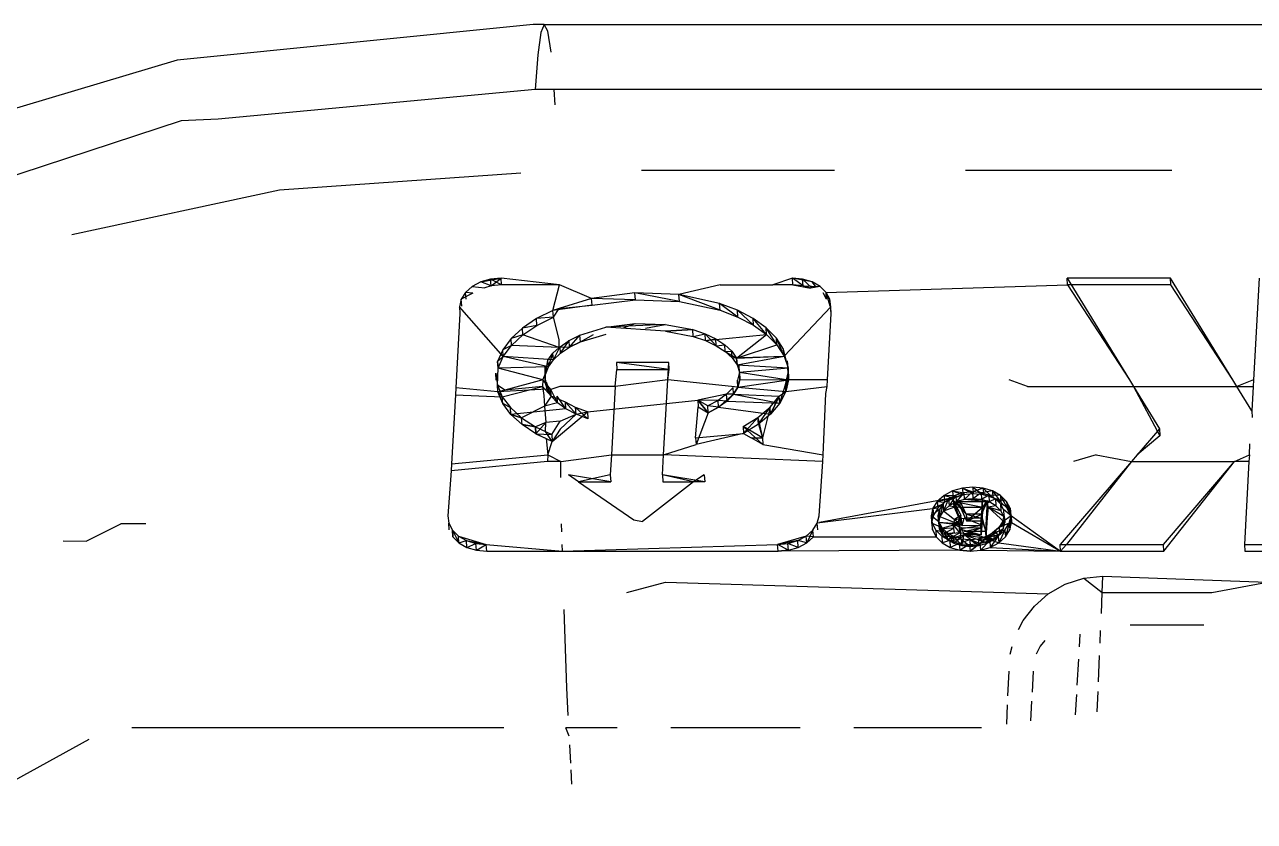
# Model space of a CAD drawing. Extents: x -4.2 to 4.2, y -5.7 to 5.7.
# Drawn here: x -1.41852 to -1.41353, y 1.725439 to 1.728673 of the extents above; entities that cross this region are included whole.
import ezdxf

# ---------------------------------------------------------------- set-up
doc = ezdxf.new("R2010")
doc.units = 0
doc.layers.get('0').update_dxf_attribs({"linetype": 'CONTINUOUS'})

msp = doc.modelspace()

# ---------------------------------------------------------------- linework, layer by layer
for p, q in [((-1.4164557, 1.7286724), (-1.417901, 1.7285282)), ((-1.4164109, 1.7286725), (-1.4164557, 1.7286724)), ((-1.4164247, 1.7286401), (-1.4164372, 1.7285502)), ((-1.4164109, 1.7286725), (-1.4164247, 1.7286401)), ((-1.4163968, 1.7286454), (-1.4164109, 1.7286725)), ((-1.4164109, 1.7286725), (-1.3837565, 1.7286725)), ((-1.4163834, 1.7285605), (-1.4163968, 1.7286454)), ((-1.4164372, 1.7285502), (-1.4164476, 1.728409)), ((-1.417901, 1.7285282), (-1.4192598, 1.728122)), ((-1.4164476, 1.728409), (-1.4177335, 1.7282882)), ((-1.4163705, 1.728409), (-1.4164476, 1.728409)), ((-1.4163663, 1.7283474), (-1.4163705, 1.728409)), ((-1.3837923, 1.728409), (-1.4163705, 1.728409)), ((-1.4177335, 1.7282882), (-1.4178843, 1.7282815)), ((-1.4178843, 1.7282815), (-1.4189452, 1.7279339)), ((-1.4174855, 1.7280016), (-1.4165061, 1.7280704)), ((-1.4160158, 1.7280815), (-1.4152332, 1.7280815)), ((-1.4147017, 1.7280815), (-1.4138645, 1.7280815)), ((-1.4183279, 1.7278206), (-1.4174855, 1.7280016)), ((-1.4166684, 1.7276285), (-1.4165865, 1.7276441)), ((-1.4166286, 1.7276401), (-1.4166684, 1.7276285)), ((-1.4165865, 1.7276441), (-1.4166286, 1.7276401)), ((-1.4165846, 1.7276164), (-1.4166286, 1.7276401)), ((-1.4166268, 1.7276124), (-1.4166286, 1.7276401)), ((-1.4166268, 1.7276124), (-1.4165865, 1.7276441)), ((-1.4165846, 1.7276164), (-1.4165865, 1.7276441)), ((-1.4163496, 1.7276164), (-1.4165865, 1.7276441)), ((-1.4154044, 1.7276441), (-1.415484, 1.7276164)), ((-1.4154026, 1.7276164), (-1.4154044, 1.7276441)), ((-1.4153608, 1.7276124), (-1.4154044, 1.7276441)), ((-1.4153242, 1.7276285), (-1.4154044, 1.7276441)), ((-1.4153627, 1.7276401), (-1.4154044, 1.7276441)), ((-1.4153608, 1.7276124), (-1.4154044, 1.7276441)), ((-1.4153242, 1.7276285), (-1.4153627, 1.7276401)), ((-1.4153259, 1.7276042), (-1.4153627, 1.7276401)), ((-1.4153608, 1.7276124), (-1.4153627, 1.7276401)), ((-1.4138704, 1.7276441), (-1.4142896, 1.7276441)), ((-1.4142877, 1.7276164), (-1.4142896, 1.7276441)), ((-1.4142896, 1.7276441), (-1.4140368, 1.7272317)), ((-1.4138686, 1.7276164), (-1.4138704, 1.7276441)), ((-1.4136177, 1.7272317), (-1.4138704, 1.7276441)), ((-1.4135104, 1.7276441), (-1.4135332, 1.7272317)), ((-1.416703, 1.72761), (-1.4167301, 1.7275859)), ((-1.4166684, 1.7276285), (-1.416703, 1.72761)), ((-1.416703, 1.72761), (-1.4166522, 1.7276049)), ((-1.4166268, 1.7276124), (-1.4166684, 1.7276285)), ((-1.4166268, 1.7276124), (-1.4166522, 1.7276049)), ((-1.4165846, 1.7276164), (-1.4166268, 1.7276124)), ((-1.4163496, 1.7276164), (-1.4165846, 1.7276164)), ((-1.4163757, 1.7275127), (-1.4163496, 1.7276164)), ((-1.4162187, 1.7275618), (-1.4163496, 1.7276164)), ((-1.4156978, 1.7276164), (-1.4158645, 1.7275767)), ((-1.4156978, 1.7276164), (-1.415484, 1.7276164)), ((-1.4154026, 1.7276164), (-1.415484, 1.7276164)), ((-1.4154026, 1.7276164), (-1.415331, 1.7276034)), ((-1.4153608, 1.7276124), (-1.4154026, 1.7276164)), ((-1.415331, 1.7276034), (-1.4153608, 1.7276124)), ((-1.4153608, 1.7276124), (-1.4152917, 1.72761)), ((-1.4152917, 1.72761), (-1.415331, 1.7276034)), ((-1.4152917, 1.72761), (-1.4153242, 1.7276285)), ((-1.4153084, 1.7276072), (-1.4153242, 1.7276285)), ((-1.4152673, 1.7275859), (-1.4152917, 1.72761)), ((-1.4152673, 1.7275859), (-1.4142877, 1.7276164)), ((-1.4138686, 1.7276164), (-1.4142877, 1.7276164)), ((-1.4142877, 1.7276164), (-1.4140368, 1.7272317)), ((-1.4136177, 1.7272317), (-1.4138686, 1.7276164)), ((-1.4167478, 1.7275579), (-1.416755, 1.7275277)), ((-1.4167301, 1.7275859), (-1.4167478, 1.7275579)), ((-1.4167011, 1.7275823), (-1.4167478, 1.7275579)), ((-1.416746, 1.7275301), (-1.4167478, 1.7275579)), ((-1.4167011, 1.7275823), (-1.4167301, 1.7275859)), ((-1.4167282, 1.7275582), (-1.4167301, 1.7275859)), ((-1.4162187, 1.7275618), (-1.4163499, 1.7275208)), ((-1.4160429, 1.7275838), (-1.4162187, 1.7275618)), ((-1.4162168, 1.7275341), (-1.4162187, 1.7275618)), ((-1.416041, 1.7275561), (-1.4162187, 1.7275618)), ((-1.4162168, 1.7275341), (-1.416041, 1.7275561)), ((-1.4158645, 1.7275767), (-1.4160429, 1.7275838)), ((-1.416041, 1.7275561), (-1.4160429, 1.7275838)), ((-1.4158626, 1.727549), (-1.4160429, 1.7275838)), ((-1.416041, 1.7275561), (-1.4158626, 1.727549)), ((-1.4156997, 1.7275412), (-1.4158645, 1.7275767)), ((-1.4158626, 1.727549), (-1.4158645, 1.7275767)), ((-1.4156979, 1.7275135), (-1.4158645, 1.7275767)), ((-1.4158626, 1.727549), (-1.4156979, 1.7275135)), ((-1.4156273, 1.7275138), (-1.4156997, 1.7275412)), ((-1.4156979, 1.7275135), (-1.4156997, 1.7275412)), ((-1.4156254, 1.727486), (-1.4156997, 1.7275412)), ((-1.4152654, 1.7275582), (-1.4152788, 1.7275847)), ((-1.4152526, 1.7275579), (-1.4152673, 1.7275859)), ((-1.4152507, 1.7275301), (-1.4152673, 1.7275859)), ((-1.4152654, 1.7275582), (-1.4152673, 1.7275859)), ((-1.4152488, 1.7275277), (-1.4152526, 1.7275579)), ((-1.4152469, 1.7275), (-1.4152526, 1.7275579)), ((-1.4152507, 1.7275301), (-1.4152526, 1.7275579)), ((-1.4167532, 1.7275), (-1.4167699, 1.7271985)), ((-1.416755, 1.7275277), (-1.4167532, 1.7275)), ((-1.4165775, 1.7273257), (-1.416755, 1.7275277)), ((-1.4163757, 1.7275127), (-1.4164427, 1.7274793)), ((-1.4162168, 1.7275341), (-1.4163757, 1.7275127)), ((-1.4163499, 1.7275208), (-1.4163757, 1.7275127)), ((-1.4163739, 1.727485), (-1.4163757, 1.7275127)), ((-1.4163739, 1.727485), (-1.4163757, 1.7275127)), ((-1.4163739, 1.727485), (-1.4163499, 1.7275208)), ((-1.4163499, 1.7275208), (-1.4162168, 1.7275341)), ((-1.4156979, 1.7275135), (-1.4156254, 1.727486)), ((-1.4155637, 1.7274806), (-1.4156273, 1.7275138)), ((-1.4156254, 1.727486), (-1.4156273, 1.7275138)), ((-1.4155618, 1.7274529), (-1.4156273, 1.7275138)), ((-1.4154378, 1.7273273), (-1.4152488, 1.7275277)), ((-1.4152618, 1.7272317), (-1.4152469, 1.7275)), ((-1.4152469, 1.7275), (-1.4152488, 1.7275277)), ((-1.4164998, 1.727441), (-1.4165457, 1.7273987)), ((-1.4164427, 1.7274793), (-1.4164998, 1.727441)), ((-1.4164408, 1.7274516), (-1.4164998, 1.727441)), ((-1.4164979, 1.7274133), (-1.4164998, 1.727441)), ((-1.4164979, 1.7274133), (-1.4164408, 1.7274516)), ((-1.4163739, 1.727485), (-1.4164427, 1.7274793)), ((-1.4164408, 1.7274516), (-1.4164427, 1.7274793)), ((-1.4164408, 1.7274516), (-1.4163739, 1.727485)), ((-1.4163502, 1.7273953), (-1.4163739, 1.727485)), ((-1.416266, 1.7274125), (-1.4161612, 1.7274446)), ((-1.4161612, 1.7274446), (-1.4160424, 1.7274597)), ((-1.4159209, 1.7274563), (-1.4161612, 1.7274446)), ((-1.4159191, 1.7274286), (-1.4161612, 1.7274446)), ((-1.416089, 1.7274426), (-1.4160424, 1.7274597)), ((-1.4160424, 1.7274597), (-1.4159209, 1.7274563)), ((-1.4160003, 1.7274402), (-1.4159209, 1.7274563)), ((-1.4159209, 1.7274563), (-1.4158083, 1.7274349)), ((-1.4156254, 1.727486), (-1.4155618, 1.7274529)), ((-1.4155105, 1.7274424), (-1.4155637, 1.7274806)), ((-1.4155618, 1.7274529), (-1.4155637, 1.7274806)), ((-1.4155086, 1.7274147), (-1.4155637, 1.7274806)), ((-1.4155618, 1.7274529), (-1.4155086, 1.7274147)), ((-1.4154688, 1.7274003), (-1.4155105, 1.7274424)), ((-1.4155086, 1.7274147), (-1.4155105, 1.7274424)), ((-1.4154669, 1.7273725), (-1.4155105, 1.7274424)), ((-1.4165457, 1.7273987), (-1.4165794, 1.7273534)), ((-1.4164979, 1.7274133), (-1.4165457, 1.7273987)), ((-1.4165438, 1.727371), (-1.4165457, 1.7273987)), ((-1.4165438, 1.727371), (-1.4164979, 1.7274133)), ((-1.4163503, 1.7273627), (-1.4164979, 1.7274133)), ((-1.4163503, 1.7273627), (-1.4163502, 1.7273953)), ((-1.4163503, 1.7273627), (-1.4163099, 1.727391)), ((-1.416345, 1.7273388), (-1.4163099, 1.727391)), ((-1.4163099, 1.727391), (-1.416266, 1.7274125)), ((-1.4163081, 1.7273633), (-1.4163099, 1.727391)), ((-1.4163081, 1.7273633), (-1.416266, 1.7274125)), ((-1.4162641, 1.7273848), (-1.416266, 1.7274125)), ((-1.4162641, 1.7273848), (-1.4161593, 1.7274169)), ((-1.4162641, 1.7273848), (-1.4162118, 1.7274152)), ((-1.4158083, 1.7274349), (-1.4159191, 1.7274286)), ((-1.4159191, 1.7274286), (-1.4158083, 1.7274349)), ((-1.4159191, 1.7274286), (-1.4158064, 1.7274072)), ((-1.4158083, 1.7274349), (-1.4157587, 1.727418)), ((-1.4158064, 1.7274072), (-1.4158083, 1.7274349)), ((-1.4158064, 1.7274072), (-1.4157587, 1.727418)), ((-1.4158064, 1.7274072), (-1.4157587, 1.727418)), ((-1.4158064, 1.7274072), (-1.4157568, 1.7273903)), ((-1.4157587, 1.727418), (-1.4157152, 1.7273974)), ((-1.4157587, 1.727418), (-1.4157133, 1.7273697)), ((-1.4157568, 1.7273903), (-1.4157587, 1.727418)), ((-1.4157568, 1.7273903), (-1.4155086, 1.7274147)), ((-1.4157568, 1.7273903), (-1.4157152, 1.7273974)), ((-1.4157568, 1.7273903), (-1.4157133, 1.7273697)), ((-1.4157152, 1.7273974), (-1.4156789, 1.7273737)), ((-1.4157133, 1.7273697), (-1.4157152, 1.7273974)), ((-1.4156308, 1.7273191), (-1.4155086, 1.7274147)), ((-1.4155086, 1.7274147), (-1.4154669, 1.7273725)), ((-1.4154397, 1.727355), (-1.4154688, 1.7274003)), ((-1.4154669, 1.7273725), (-1.4154688, 1.7274003)), ((-1.4154378, 1.7273273), (-1.4154688, 1.7274003)), ((-1.4165794, 1.7273534), (-1.4166002, 1.727306)), ((-1.4165438, 1.727371), (-1.4165794, 1.7273534)), ((-1.4165775, 1.7273257), (-1.4165794, 1.7273534)), ((-1.4165775, 1.7273257), (-1.4165438, 1.727371)), ((-1.4163503, 1.7273627), (-1.4165438, 1.727371)), ((-1.4163961, 1.7273109), (-1.4163758, 1.7273396)), ((-1.4163943, 1.7272832), (-1.4163758, 1.7273396)), ((-1.4163943, 1.7272832), (-1.4163758, 1.7273396)), ((-1.4163758, 1.7273396), (-1.4163503, 1.7273627)), ((-1.4163739, 1.7273119), (-1.4163758, 1.7273396)), ((-1.4163739, 1.7273119), (-1.4163468, 1.7273665)), ((-1.4163739, 1.7273119), (-1.416345, 1.7273388)), ((-1.4163081, 1.7273633), (-1.4163503, 1.7273627)), ((-1.416345, 1.7273388), (-1.4163468, 1.7273665)), ((-1.416345, 1.7273388), (-1.4163081, 1.7273633)), ((-1.4162641, 1.7273848), (-1.4163081, 1.7273633)), ((-1.4163081, 1.7273633), (-1.4162641, 1.7273848)), ((-1.4157133, 1.7273697), (-1.4156789, 1.7273737)), ((-1.4157133, 1.7273697), (-1.415677, 1.727346)), ((-1.4157133, 1.7273697), (-1.415677, 1.727346)), ((-1.4156789, 1.7273737), (-1.4156505, 1.7273474)), ((-1.415677, 1.727346), (-1.4156789, 1.7273737)), ((-1.415677, 1.727346), (-1.4156505, 1.7273474)), ((-1.415677, 1.727346), (-1.4156308, 1.7273191)), ((-1.415677, 1.727346), (-1.4156486, 1.7273197)), ((-1.4156505, 1.7273474), (-1.4156308, 1.7273191)), ((-1.4156486, 1.7273197), (-1.4156505, 1.7273474)), ((-1.4156308, 1.7273191), (-1.4154669, 1.7273725)), ((-1.4154669, 1.7273725), (-1.4154378, 1.7273273)), ((-1.4154378, 1.7273273), (-1.4154397, 1.727355)), ((-1.4154378, 1.7273273), (-1.4154397, 1.727355)), ((-1.4154219, 1.7272799), (-1.4154397, 1.727355)), ((-1.4165775, 1.7273257), (-1.4166002, 1.727306)), ((-1.4166002, 1.727306), (-1.4165983, 1.7272783)), ((-1.4165983, 1.7272783), (-1.4166002, 1.727306)), ((-1.4165983, 1.7272783), (-1.4165775, 1.7273257)), ((-1.4163943, 1.7272832), (-1.4165775, 1.7273257)), ((-1.4163739, 1.7273119), (-1.4165775, 1.7273257)), ((-1.4164055, 1.7272534), (-1.4163961, 1.7273109)), ((-1.4163943, 1.7272832), (-1.4163961, 1.7273109)), ((-1.4163943, 1.7272832), (-1.4163961, 1.7273109)), ((-1.4163943, 1.7272832), (-1.4163739, 1.7273119)), ((-1.416118, 1.7273011), (-1.4161161, 1.7272734)), ((-1.4159062, 1.7273011), (-1.416118, 1.7273011)), ((-1.4159043, 1.7272734), (-1.416118, 1.7273011)), ((-1.41591, 1.7272317), (-1.4159062, 1.7273011)), ((-1.4159043, 1.7272734), (-1.4159062, 1.7273011)), ((-1.4156486, 1.7273197), (-1.4154378, 1.7273273)), ((-1.4156486, 1.7273197), (-1.4156289, 1.7272914)), ((-1.4156308, 1.7273191), (-1.4154378, 1.7273273)), ((-1.4156308, 1.7273191), (-1.4156289, 1.7272914)), ((-1.4156289, 1.7272914), (-1.4156308, 1.7273191)), ((-1.4156289, 1.7272914), (-1.4154378, 1.7273273)), ((-1.4156289, 1.7272914), (-1.4154219, 1.7272799)), ((-1.4156289, 1.7272914), (-1.4156184, 1.7272619)), ((-1.4156289, 1.7272914), (-1.4156184, 1.7272619)), ((-1.4156184, 1.7272619), (-1.4156203, 1.7272896)), ((-1.4154378, 1.7273273), (-1.4154219, 1.7272799)), ((-1.4154219, 1.7272799), (-1.4154237, 1.7273076)), ((-1.4154195, 1.7272316), (-1.4154237, 1.7273076)), ((-1.4166055, 1.72723), (-1.4166074, 1.7272577)), ((-1.4166074, 1.7272577), (-1.416601, 1.7272095)), ((-1.416601, 1.7272095), (-1.4165983, 1.7272783)), ((-1.4163943, 1.7272832), (-1.4165983, 1.7272783)), ((-1.4164167, 1.7272317), (-1.4165983, 1.7272783)), ((-1.4164167, 1.7272317), (-1.4163943, 1.7272832)), ((-1.4164073, 1.7272233), (-1.4164091, 1.727251)), ((-1.4163997, 1.7271935), (-1.4164091, 1.727251)), ((-1.4164055, 1.7272534), (-1.4164073, 1.7272811)), ((-1.4164073, 1.7272233), (-1.4164073, 1.7272811)), ((-1.4164073, 1.7272233), (-1.4164055, 1.7272534)), ((-1.4164055, 1.7272534), (-1.4163943, 1.7272832)), ((-1.4161233, 1.7272039), (-1.4161161, 1.7272734)), ((-1.4161161, 1.7272734), (-1.4159043, 1.7272734)), ((-1.41591, 1.7272317), (-1.4159043, 1.7272734)), ((-1.4156184, 1.7272619), (-1.4156274, 1.7272295)), ((-1.4156173, 1.7272318), (-1.4156191, 1.7272595)), ((-1.4156184, 1.7272619), (-1.4154219, 1.7272799)), ((-1.4156184, 1.7272619), (-1.4154195, 1.7272316)), ((-1.4156184, 1.7272619), (-1.4156173, 1.7272318)), ((-1.4154326, 1.7272112), (-1.4154214, 1.7272593)), ((-1.4154307, 1.7271835), (-1.4154214, 1.7272593)), ((-1.4154219, 1.7272799), (-1.4154195, 1.7272316)), ((-1.4154195, 1.7272316), (-1.4154214, 1.7272593)), ((-1.4167699, 1.7271985), (-1.4167714, 1.7271707)), ((-1.4165992, 1.7271818), (-1.4167699, 1.7271985)), ((-1.416601, 1.7272095), (-1.4165812, 1.7271627)), ((-1.4165992, 1.7271818), (-1.416601, 1.7272095)), ((-1.4165706, 1.7271896), (-1.416601, 1.7272095)), ((-1.4165992, 1.7271818), (-1.416601, 1.7272095)), ((-1.4163997, 1.7271935), (-1.4165992, 1.7271818)), ((-1.4165706, 1.7271896), (-1.4165992, 1.7271818)), ((-1.4165812, 1.7271627), (-1.4164182, 1.7272039)), ((-1.4164167, 1.7272317), (-1.4165706, 1.7271896)), ((-1.4164182, 1.7272039), (-1.4165706, 1.7271896)), ((-1.4164167, 1.7272317), (-1.4164182, 1.7272039)), ((-1.4164182, 1.7272039), (-1.4163828, 1.7271647)), ((-1.4164182, 1.7272039), (-1.4164123, 1.7271671)), ((-1.4163847, 1.7271925), (-1.4164167, 1.7272317)), ((-1.4163997, 1.7271935), (-1.4164073, 1.7272233)), ((-1.4163997, 1.7271935), (-1.4164015, 1.7272212)), ((-1.4163828, 1.7271647), (-1.4164015, 1.7272212)), ((-1.4163828, 1.7271647), (-1.4163997, 1.7271935)), ((-1.4163481, 1.7272039), (-1.4163847, 1.7271925)), ((-1.4163828, 1.7271647), (-1.4163847, 1.7271925)), ((-1.4163828, 1.7271647), (-1.4163847, 1.7271925)), ((-1.4163571, 1.7271378), (-1.4163847, 1.7271925)), ((-1.4161233, 1.7272039), (-1.4163481, 1.7272039)), ((-1.4161233, 1.7272039), (-1.4161387, 1.7269269)), ((-1.41591, 1.7272317), (-1.4161233, 1.7272039)), ((-1.4159269, 1.7269269), (-1.41591, 1.7272317)), ((-1.4156256, 1.7272018), (-1.41591, 1.7272317)), ((-1.415645, 1.7272004), (-1.4156713, 1.7271729)), ((-1.4156431, 1.7271727), (-1.415645, 1.7272004)), ((-1.4156431, 1.7271727), (-1.4156256, 1.7272018)), ((-1.4156256, 1.7272018), (-1.4156431, 1.7271727)), ((-1.4156274, 1.7272295), (-1.4156256, 1.7272018)), ((-1.4156256, 1.7272018), (-1.4156274, 1.7272295)), ((-1.4156173, 1.7272318), (-1.4156256, 1.7272018)), ((-1.4156256, 1.7272018), (-1.4154195, 1.7272316)), ((-1.4156256, 1.7272018), (-1.4154307, 1.7271835)), ((-1.4156173, 1.7272318), (-1.4154195, 1.7272316)), ((-1.4154553, 1.7271366), (-1.4154326, 1.7272112)), ((-1.4154307, 1.7271835), (-1.4154326, 1.7272112)), ((-1.4154195, 1.7272316), (-1.4154307, 1.7271835)), ((-1.4154307, 1.7271835), (-1.4152633, 1.7272039)), ((-1.4152618, 1.7272317), (-1.4154195, 1.7272316)), ((-1.4152683, 1.7271754), (-1.4152633, 1.7272039)), ((-1.4152633, 1.7272039), (-1.4152618, 1.7272317)), ((-1.4144497, 1.7272039), (-1.4145244, 1.7272317)), ((-1.4144497, 1.7272039), (-1.4140198, 1.7272039)), ((-1.4140368, 1.7272317), (-1.4140198, 1.7272039)), ((-1.4140198, 1.7272039), (-1.4139145, 1.7270322)), ((-1.4140198, 1.7272039), (-1.4139127, 1.7270045)), ((-1.4140198, 1.7272039), (-1.4136007, 1.7272039)), ((-1.4136007, 1.7272039), (-1.4136177, 1.7272317)), ((-1.4135332, 1.7272317), (-1.4136007, 1.7272039)), ((-1.4135402, 1.7271053), (-1.4136007, 1.7272039)), ((-1.4136007, 1.7272039), (-1.4135348, 1.7272039)), ((-1.4135348, 1.7272039), (-1.4135402, 1.7271053)), ((-1.4135332, 1.7272317), (-1.4135348, 1.7272039)), ((-1.4167714, 1.7271707), (-1.416787, 1.7268901)), ((-1.4167714, 1.7271707), (-1.4165812, 1.7271627)), ((-1.4165793, 1.727135), (-1.4165992, 1.7271818)), ((-1.4165992, 1.7271818), (-1.4165812, 1.7271627)), ((-1.4165812, 1.7271627), (-1.4165483, 1.7271182)), ((-1.4165793, 1.727135), (-1.4165812, 1.7271627)), ((-1.4164123, 1.7271671), (-1.4164094, 1.7271247)), ((-1.4163828, 1.7271647), (-1.4164094, 1.7271247)), ((-1.416325, 1.7271409), (-1.4163828, 1.7271647)), ((-1.4163571, 1.7271378), (-1.4163828, 1.7271647)), ((-1.4163571, 1.7271378), (-1.4163589, 1.7271655)), ((-1.4163231, 1.7271132), (-1.4163589, 1.7271655)), ((-1.4162836, 1.7271193), (-1.416325, 1.7271409)), ((-1.4163231, 1.7271132), (-1.416325, 1.7271409)), ((-1.4162817, 1.7270916), (-1.416325, 1.7271409)), ((-1.4162358, 1.7271011), (-1.4157882, 1.7271486)), ((-1.4156713, 1.7271729), (-1.4157882, 1.7271486)), ((-1.4157882, 1.7271486), (-1.4157863, 1.7271209)), ((-1.4157882, 1.7271486), (-1.4157458, 1.7270973)), ((-1.4157458, 1.7270973), (-1.4157882, 1.7271486)), ((-1.4157477, 1.727125), (-1.4157882, 1.7271486)), ((-1.4157058, 1.7271475), (-1.4157882, 1.7271486)), ((-1.4157058, 1.7271475), (-1.4157477, 1.727125)), ((-1.4156713, 1.7271729), (-1.4157058, 1.7271475)), ((-1.4157039, 1.7271198), (-1.4157058, 1.7271475)), ((-1.4156694, 1.7271451), (-1.4157058, 1.7271475)), ((-1.4157039, 1.7271198), (-1.4156431, 1.7271727)), ((-1.4156694, 1.7271451), (-1.4157039, 1.7271198)), ((-1.4156694, 1.7271451), (-1.4156713, 1.7271729)), ((-1.4156431, 1.7271727), (-1.4156713, 1.7271729)), ((-1.4156431, 1.7271727), (-1.4156694, 1.7271451)), ((-1.4156694, 1.7271451), (-1.4154553, 1.7271366)), ((-1.4156431, 1.7271727), (-1.4154553, 1.7271366)), ((-1.4156431, 1.7271727), (-1.4154572, 1.7271643)), ((-1.4154946, 1.7271197), (-1.4154572, 1.7271643)), ((-1.4154572, 1.7271643), (-1.4154927, 1.727092)), ((-1.4154927, 1.727092), (-1.4154572, 1.7271643)), ((-1.4154572, 1.7271643), (-1.4154307, 1.7271835)), ((-1.4154553, 1.7271366), (-1.4154572, 1.7271643)), ((-1.4154307, 1.7271835), (-1.4154553, 1.7271366)), ((-1.4152787, 1.7269269), (-1.4152683, 1.7271754)), ((-1.4165464, 1.7270905), (-1.4165793, 1.727135)), ((-1.4165483, 1.7271182), (-1.4165793, 1.727135)), ((-1.4165793, 1.727135), (-1.4165483, 1.7271182)), ((-1.4165483, 1.7271182), (-1.4165031, 1.7270771)), ((-1.4165464, 1.7270905), (-1.4165483, 1.7271182)), ((-1.4163231, 1.7271132), (-1.4165464, 1.7270905)), ((-1.4165013, 1.7270494), (-1.4165464, 1.7270905)), ((-1.4165031, 1.7270771), (-1.4165464, 1.7270905)), ((-1.4165464, 1.7270905), (-1.4165031, 1.7270771)), ((-1.4164094, 1.7271247), (-1.4165031, 1.7270771)), ((-1.4163571, 1.7271378), (-1.4164094, 1.7271247)), ((-1.4164094, 1.7271247), (-1.4164049, 1.7270581)), ((-1.4163785, 1.726981), (-1.4162358, 1.7271011)), ((-1.4163231, 1.7271132), (-1.4163571, 1.7271378)), ((-1.4163462, 1.7270633), (-1.4162817, 1.7270916)), ((-1.4162817, 1.7270916), (-1.4163458, 1.7270309)), ((-1.4162817, 1.7270916), (-1.4163231, 1.7271132)), ((-1.4162358, 1.7271011), (-1.4162836, 1.7271193)), ((-1.4162817, 1.7270916), (-1.4162836, 1.7271193)), ((-1.4162339, 1.7270734), (-1.4162836, 1.7271193)), ((-1.4162817, 1.7270916), (-1.4162358, 1.7271011)), ((-1.4162339, 1.7270734), (-1.4162817, 1.7270916)), ((-1.4162339, 1.7270734), (-1.4162817, 1.7270916)), ((-1.4162358, 1.7271011), (-1.4162339, 1.7270734)), ((-1.4157967, 1.7269961), (-1.4157863, 1.7271209)), ((-1.4157458, 1.7270973), (-1.4157948, 1.7269684)), ((-1.4157863, 1.7271209), (-1.4157458, 1.7270973)), ((-1.4157458, 1.7270973), (-1.4157477, 1.727125)), ((-1.4157039, 1.7271198), (-1.4157477, 1.727125)), ((-1.4157458, 1.7270973), (-1.4157039, 1.7271198)), ((-1.4157039, 1.7271198), (-1.4157458, 1.7270973)), ((-1.4157039, 1.7271198), (-1.4154927, 1.727092)), ((-1.4155439, 1.7270785), (-1.4154946, 1.7271197)), ((-1.415542, 1.7270508), (-1.4154946, 1.7271197)), ((-1.4154927, 1.727092), (-1.415542, 1.7270508)), ((-1.4154946, 1.7271197), (-1.4155258, 1.7269961)), ((-1.4154927, 1.727092), (-1.4154946, 1.7271197)), ((-1.4154553, 1.7271366), (-1.4154927, 1.727092)), ((-1.4135402, 1.7271053), (-1.4135384, 1.7270776)), ((-1.4165031, 1.7270771), (-1.4164467, 1.7270403)), ((-1.4165013, 1.7270494), (-1.4165031, 1.7270771)), ((-1.4164449, 1.7270126), (-1.4165013, 1.7270494)), ((-1.4164467, 1.7270403), (-1.4165013, 1.7270494)), ((-1.4165013, 1.7270494), (-1.4164467, 1.7270403)), ((-1.4164049, 1.7270581), (-1.4164467, 1.7270403)), ((-1.4164467, 1.7270403), (-1.4163804, 1.7270087)), ((-1.4164467, 1.7270403), (-1.4164449, 1.7270126)), ((-1.4164449, 1.7270126), (-1.4164467, 1.7270403)), ((-1.4164449, 1.7270126), (-1.4164049, 1.7270581)), ((-1.4164058, 1.7270208), (-1.4164049, 1.7270581)), ((-1.4163462, 1.7270633), (-1.4164049, 1.7270581)), ((-1.4163804, 1.7270087), (-1.4163462, 1.7270633)), ((-1.415604, 1.7270415), (-1.4155439, 1.7270785)), ((-1.4155239, 1.7269684), (-1.415604, 1.7270415)), ((-1.415604, 1.7270415), (-1.4156022, 1.7270138)), ((-1.4155258, 1.7269961), (-1.415604, 1.7270415)), ((-1.4156022, 1.7270138), (-1.4155439, 1.7270785)), ((-1.415542, 1.7270508), (-1.4156022, 1.7270138)), ((-1.415542, 1.7270508), (-1.4155439, 1.7270785)), ((-1.4155439, 1.7270785), (-1.4155258, 1.7269961)), ((-1.415542, 1.7270508), (-1.4155258, 1.7269961)), ((-1.4163785, 1.726981), (-1.4164449, 1.7270126)), ((-1.4164449, 1.7270126), (-1.4164039, 1.7269931)), ((-1.4164449, 1.7270126), (-1.4163804, 1.7270087)), ((-1.4163785, 1.726981), (-1.4164058, 1.7270208)), ((-1.4164039, 1.7269931), (-1.416396, 1.7269269)), ((-1.4163804, 1.7270087), (-1.4163785, 1.726981)), ((-1.4163458, 1.7270309), (-1.4163785, 1.726981)), ((-1.4157967, 1.7269961), (-1.4156022, 1.7270138)), ((-1.4157967, 1.7269961), (-1.4157948, 1.7269684)), ((-1.4156022, 1.7270138), (-1.4157948, 1.7269684)), ((-1.4156022, 1.7270138), (-1.4155716, 1.7269961)), ((-1.4155239, 1.7269684), (-1.4155716, 1.7269961)), ((-1.4155716, 1.7269961), (-1.4155258, 1.7269961)), ((-1.4155258, 1.7269961), (-1.4155239, 1.7269684)), ((-1.4139145, 1.7270322), (-1.4140051, 1.7269269)), ((-1.4139127, 1.7270045), (-1.4140051, 1.7269269)), ((-1.4139145, 1.7270322), (-1.4139127, 1.7270045)), ((-1.416396, 1.7269269), (-1.4163785, 1.726981)), ((-1.4159269, 1.7269269), (-1.4157948, 1.7269684)), ((-1.4155239, 1.7269684), (-1.4152787, 1.7269269)), ((-1.4135501, 1.7269269), (-1.4135476, 1.7269714)), ((-1.4163976, 1.7268991), (-1.4167885, 1.7268624)), ((-1.416787, 1.7268901), (-1.4167885, 1.7268624)), ((-1.416787, 1.7268901), (-1.416396, 1.7269269)), ((-1.416396, 1.7269269), (-1.4163976, 1.7268991)), ((-1.416344, 1.7268991), (-1.4163976, 1.7268991)), ((-1.416396, 1.7269269), (-1.416344, 1.7268991)), ((-1.416344, 1.7268991), (-1.4161387, 1.7269269)), ((-1.4163431, 1.7268349), (-1.416344, 1.7268991)), ((-1.4161387, 1.7269269), (-1.4161432, 1.7268452)), ((-1.4161387, 1.7269269), (-1.4159269, 1.7269269)), ((-1.4159314, 1.7268452), (-1.4159269, 1.7269269)), ((-1.4152802, 1.7268991), (-1.4159269, 1.7269269)), ((-1.4152958, 1.7266796), (-1.4152802, 1.7268991)), ((-1.4152802, 1.7268991), (-1.4152787, 1.7269269)), ((-1.4140289, 1.7268991), (-1.4143178, 1.7265633)), ((-1.4140289, 1.7268991), (-1.4142921, 1.7265633)), ((-1.4141711, 1.7269269), (-1.4142635, 1.7268991)), ((-1.4141711, 1.7269269), (-1.4140289, 1.7268991)), ((-1.4140051, 1.7269269), (-1.4140289, 1.7268991)), ((-1.4140289, 1.7268991), (-1.4136098, 1.7268991)), ((-1.4138986, 1.7265633), (-1.4136098, 1.7268991)), ((-1.4138968, 1.7265356), (-1.4136098, 1.7268991)), ((-1.4136098, 1.7268991), (-1.4135501, 1.7269269)), ((-1.4135516, 1.7268991), (-1.4136098, 1.7268991)), ((-1.4135516, 1.7268991), (-1.4135702, 1.7265633)), ((-1.4135501, 1.7269269), (-1.4135516, 1.7268991)), ((-1.4167885, 1.7268624), (-1.4168021, 1.7266796)), ((-1.4162724, 1.7268175), (-1.4163127, 1.7268452)), ((-1.4161414, 1.7268175), (-1.4163127, 1.7268452)), ((-1.4161432, 1.7268452), (-1.4162724, 1.7268175)), ((-1.4161432, 1.7268452), (-1.4161414, 1.7268175)), ((-1.4159314, 1.7268452), (-1.4159296, 1.7268175)), ((-1.4158054, 1.7268175), (-1.4159314, 1.7268452)), ((-1.4157601, 1.7268175), (-1.4159314, 1.7268452)), ((-1.415762, 1.7268452), (-1.4158054, 1.7268175)), ((-1.415762, 1.7268452), (-1.4157601, 1.7268175)), ((-1.4162724, 1.7268175), (-1.4161414, 1.7268175)), ((-1.4162724, 1.7268175), (-1.4160475, 1.7266628)), ((-1.4158054, 1.7268175), (-1.4160118, 1.7266567)), ((-1.4159296, 1.7268175), (-1.4158054, 1.7268175)), ((-1.4157601, 1.7268175), (-1.4158054, 1.7268175)), ((-1.4147146, 1.726792), (-1.4147544, 1.7267804)), ((-1.4146725, 1.7267959), (-1.4147146, 1.726792)), ((-1.4147146, 1.726792), (-1.4146736, 1.7267761)), ((-1.4147146, 1.726792), (-1.4147128, 1.7267643)), ((-1.4147146, 1.726792), (-1.4146706, 1.7267682)), ((-1.4146307, 1.726792), (-1.4146736, 1.7267761)), ((-1.4146307, 1.726792), (-1.4146725, 1.7267959)), ((-1.4146725, 1.7267959), (-1.4146706, 1.7267682)), ((-1.4146725, 1.7267959), (-1.4146288, 1.7267643)), ((-1.4145923, 1.7267804), (-1.4146307, 1.726792)), ((-1.4146307, 1.726792), (-1.4146288, 1.7267643)), ((-1.4146307, 1.726792), (-1.4145904, 1.7267527)), ((-1.4147525, 1.7267527), (-1.4152939, 1.7266519)), ((-1.414789, 1.7267619), (-1.4148161, 1.7267378)), ((-1.4148161, 1.7267378), (-1.4147702, 1.7267478)), ((-1.4147702, 1.7267478), (-1.4147927, 1.7267278)), ((-1.4147702, 1.7267478), (-1.4147908, 1.7267001)), ((-1.4147544, 1.7267804), (-1.414789, 1.7267619)), ((-1.414789, 1.7267619), (-1.4147415, 1.7267632)), ((-1.414789, 1.7267619), (-1.4147871, 1.7267342)), ((-1.414789, 1.7267619), (-1.4147525, 1.7267527)), ((-1.4147128, 1.7267643), (-1.4147871, 1.7267342)), ((-1.4147525, 1.7267527), (-1.4147871, 1.7267342)), ((-1.4147415, 1.7267632), (-1.4147702, 1.7267478)), ((-1.4147702, 1.7267478), (-1.4147683, 1.7267201)), ((-1.4147415, 1.7267632), (-1.4147683, 1.7267201)), ((-1.4147544, 1.7267804), (-1.4147085, 1.7267728)), ((-1.4147544, 1.7267804), (-1.4147525, 1.7267527)), ((-1.4147544, 1.7267804), (-1.4147128, 1.7267643)), ((-1.4147128, 1.7267643), (-1.4147525, 1.7267527)), ((-1.41475, 1.7267415), (-1.4146987, 1.7266857)), ((-1.41475, 1.7267415), (-1.4147207, 1.7266804)), ((-1.4147481, 1.7267138), (-1.41475, 1.7267415)), ((-1.414716, 1.7266394), (-1.41475, 1.7267415)), ((-1.4147481, 1.7267138), (-1.4147246, 1.7267415)), ((-1.4147085, 1.7267728), (-1.4147415, 1.7267632)), ((-1.4147415, 1.7267632), (-1.4147396, 1.7267355)), ((-1.4147085, 1.7267728), (-1.4147396, 1.7267355)), ((-1.4147067, 1.7267451), (-1.4147396, 1.7267355)), ((-1.4146987, 1.7266857), (-1.4147246, 1.7267415)), ((-1.4147227, 1.7267138), (-1.4147246, 1.7267415)), ((-1.4146706, 1.7267682), (-1.4147128, 1.7267643)), ((-1.4146736, 1.7267761), (-1.4147085, 1.7267728)), ((-1.4147085, 1.7267728), (-1.4147067, 1.7267451)), ((-1.4146736, 1.7267761), (-1.4147067, 1.7267451)), ((-1.4146717, 1.7267484), (-1.4147067, 1.7267451)), ((-1.4146052, 1.7267355), (-1.4147067, 1.7267451)), ((-1.4146371, 1.7267451), (-1.4147067, 1.7267451)), ((-1.4146389, 1.7267728), (-1.4146736, 1.7267761)), ((-1.4146736, 1.7267761), (-1.4146717, 1.7267484)), ((-1.4146389, 1.7267728), (-1.4146717, 1.7267484)), ((-1.4146371, 1.7267451), (-1.4146717, 1.7267484)), ((-1.4146288, 1.7267643), (-1.4146706, 1.7267682)), ((-1.4145923, 1.7267804), (-1.4146389, 1.7267728)), ((-1.4146071, 1.7267632), (-1.4146389, 1.7267728)), ((-1.4146389, 1.7267728), (-1.4146371, 1.7267451)), ((-1.4146071, 1.7267632), (-1.4146371, 1.7267451)), ((-1.4146052, 1.7267355), (-1.4146371, 1.7267451)), ((-1.4146122, 1.7267415), (-1.414637, 1.7266857)), ((-1.414634, 1.7267415), (-1.414637, 1.7266857)), ((-1.4146352, 1.726658), (-1.414634, 1.7267415)), ((-1.4146321, 1.7267138), (-1.414634, 1.7267415)), ((-1.4146321, 1.7267138), (-1.4146122, 1.7267415)), ((-1.4145904, 1.7267527), (-1.4146288, 1.7267643)), ((-1.4146191, 1.7266166), (-1.4146122, 1.7267415)), ((-1.4146103, 1.7267138), (-1.4146122, 1.7267415)), ((-1.4145801, 1.7267478), (-1.4146071, 1.7267632)), ((-1.4146071, 1.7267632), (-1.4146052, 1.7267355)), ((-1.4145597, 1.7267619), (-1.4146071, 1.7267632)), ((-1.4145801, 1.7267478), (-1.4146052, 1.7267355)), ((-1.4145597, 1.7267619), (-1.4145923, 1.7267804)), ((-1.4145923, 1.7267804), (-1.4145904, 1.7267527)), ((-1.4145923, 1.7267804), (-1.4145578, 1.7267342)), ((-1.4145578, 1.7267342), (-1.4145904, 1.7267527)), ((-1.4145598, 1.7267278), (-1.4145801, 1.7267478)), ((-1.4145801, 1.7267478), (-1.4145782, 1.7267201)), ((-1.4145353, 1.7267378), (-1.4145801, 1.7267478)), ((-1.4145353, 1.7267378), (-1.4145597, 1.7267619)), ((-1.4145597, 1.7267619), (-1.4145578, 1.7267342)), ((-1.4145597, 1.7267619), (-1.4145334, 1.7267101)), ((-1.4148142, 1.7267101), (-1.415303, 1.7266495)), ((-1.4148338, 1.7267097), (-1.414841, 1.7266796)), ((-1.4148074, 1.7267046), (-1.414841, 1.7266796)), ((-1.4148161, 1.7267378), (-1.4148338, 1.7267097)), ((-1.4148338, 1.7267097), (-1.4147927, 1.7267278)), ((-1.4148338, 1.7267097), (-1.414832, 1.726682)), ((-1.4148142, 1.7267101), (-1.414832, 1.726682)), ((-1.4148161, 1.7267378), (-1.4148142, 1.7267101)), ((-1.4148161, 1.7267378), (-1.4147871, 1.7267342)), ((-1.4147871, 1.7267342), (-1.4148142, 1.7267101)), ((-1.4148074, 1.7267046), (-1.4148134, 1.7266796)), ((-1.4148074, 1.7267046), (-1.4148115, 1.7266519)), ((-1.4147927, 1.7267278), (-1.4148074, 1.7267046)), ((-1.4148055, 1.7266769), (-1.4148074, 1.7267046)), ((-1.4147927, 1.7267278), (-1.4148055, 1.7266769)), ((-1.4147908, 1.7267001), (-1.4148055, 1.7266769)), ((-1.4147927, 1.7267278), (-1.4147908, 1.7267001)), ((-1.4147683, 1.7267201), (-1.4147908, 1.7267001)), ((-1.4147908, 1.7267001), (-1.4147481, 1.7267138)), ((-1.4147908, 1.7267001), (-1.414716, 1.7266394)), ((-1.4147396, 1.7267355), (-1.4147683, 1.7267201)), ((-1.4147683, 1.7267201), (-1.4147227, 1.7267138)), ((-1.4147481, 1.7267138), (-1.414716, 1.7266394)), ((-1.4146052, 1.7267355), (-1.4147396, 1.7267355)), ((-1.4147396, 1.7267355), (-1.4146321, 1.7267138)), ((-1.4147396, 1.7267355), (-1.4147227, 1.7267138)), ((-1.4146968, 1.726658), (-1.4147227, 1.7267138)), ((-1.4147227, 1.7267138), (-1.4146987, 1.7266857)), ((-1.4147227, 1.7267138), (-1.4146321, 1.7267138)), ((-1.4146321, 1.7267138), (-1.4146968, 1.726658)), ((-1.4146321, 1.7267138), (-1.4146352, 1.726658)), ((-1.4146052, 1.7267355), (-1.4146321, 1.7267138)), ((-1.4146103, 1.7267138), (-1.4146191, 1.7266166)), ((-1.4146173, 1.7265889), (-1.4146103, 1.7267138)), ((-1.4145782, 1.7267201), (-1.4146103, 1.7267138)), ((-1.4145426, 1.7266519), (-1.4146103, 1.7267138)), ((-1.4145458, 1.7266769), (-1.4146103, 1.7267138)), ((-1.4145579, 1.7267001), (-1.4146103, 1.7267138)), ((-1.4145782, 1.7267201), (-1.4146052, 1.7267355)), ((-1.4145579, 1.7267001), (-1.4145782, 1.7267201)), ((-1.4145477, 1.7267046), (-1.4145598, 1.7267278)), ((-1.4145598, 1.7267278), (-1.4145579, 1.7267001)), ((-1.4145206, 1.7267097), (-1.4145598, 1.7267278)), ((-1.4145458, 1.7266769), (-1.4145579, 1.7267001)), ((-1.4145334, 1.7267101), (-1.4145578, 1.7267342)), ((-1.4145477, 1.7267046), (-1.4145458, 1.7266769)), ((-1.4145168, 1.7266796), (-1.4145477, 1.7267046)), ((-1.4145206, 1.7267097), (-1.4145353, 1.7267378)), ((-1.4145353, 1.7267378), (-1.4145334, 1.7267101)), ((-1.4145353, 1.7267378), (-1.4145188, 1.726682)), ((-1.4145188, 1.726682), (-1.4145334, 1.7267101)), ((-1.4145168, 1.7266796), (-1.4145206, 1.7267097)), ((-1.4145206, 1.7267097), (-1.4145188, 1.726682)), ((-1.4145206, 1.7267097), (-1.4145149, 1.7266519)), ((-1.4182697, 1.7265764), (-1.4181297, 1.7266466)), ((-1.4180282, 1.726647), (-1.4181297, 1.7266466)), ((-1.4168021, 1.7266796), (-1.4167982, 1.7266495)), ((-1.4167982, 1.7266495), (-1.4167836, 1.7266215)), ((-1.4167964, 1.7266218), (-1.4167982, 1.7266495)), ((-1.4163396, 1.7266143), (-1.4163406, 1.7266462)), ((-1.4160475, 1.7266628), (-1.4160118, 1.7266567)), ((-1.4153207, 1.7266215), (-1.415303, 1.7266495)), ((-1.415303, 1.7266495), (-1.4152958, 1.7266796)), ((-1.4153011, 1.7266218), (-1.415303, 1.7266495)), ((-1.4148102, 1.7266546), (-1.414841, 1.7266796)), ((-1.414841, 1.7266796), (-1.4148372, 1.7266495)), ((-1.414841, 1.7266796), (-1.4148392, 1.7266519)), ((-1.414832, 1.726682), (-1.4148392, 1.7266519)), ((-1.4148392, 1.7266519), (-1.4148353, 1.7266218)), ((-1.4148372, 1.7266495), (-1.414798, 1.7266314)), ((-1.4148372, 1.7266495), (-1.4148225, 1.7266215)), ((-1.4148353, 1.7266218), (-1.4148372, 1.7266495)), ((-1.4148134, 1.7266796), (-1.4148115, 1.7266519)), ((-1.4148134, 1.7266796), (-1.4148083, 1.7266269)), ((-1.4148055, 1.7266769), (-1.4148115, 1.7266519)), ((-1.4147336, 1.7266474), (-1.4148115, 1.7266519)), ((-1.414716, 1.7266394), (-1.4148115, 1.7266519)), ((-1.4148102, 1.7266546), (-1.4148083, 1.7266269)), ((-1.4148102, 1.7266546), (-1.4147961, 1.7266037)), ((-1.4148102, 1.7266546), (-1.414798, 1.7266314)), ((-1.4148083, 1.7266269), (-1.4147336, 1.7266474)), ((-1.4148055, 1.7266769), (-1.414716, 1.7266394)), ((-1.4147516, 1.7266458), (-1.4147254, 1.7266618)), ((-1.4147516, 1.7266458), (-1.4147197, 1.7266326)), ((-1.4147466, 1.7266102), (-1.4147516, 1.7266458)), ((-1.4147248, 1.7266102), (-1.4147516, 1.7266458)), ((-1.4147492, 1.7266288), (-1.414747, 1.7266644)), ((-1.4147207, 1.7266804), (-1.414747, 1.7266644)), ((-1.414747, 1.7266644), (-1.4147068, 1.7266698)), ((-1.4147336, 1.7266474), (-1.4147207, 1.7266804)), ((-1.4147299, 1.7266458), (-1.4147248, 1.7266102)), ((-1.4147254, 1.7266618), (-1.4147276, 1.7266261)), ((-1.4147276, 1.7266261), (-1.4146361, 1.726642)), ((-1.414716, 1.7266394), (-1.4147207, 1.7266804)), ((-1.414716, 1.7266394), (-1.4147068, 1.7266698)), ((-1.414716, 1.7266394), (-1.4146361, 1.726642)), ((-1.4146361, 1.726642), (-1.4147068, 1.7266698)), ((-1.4146379, 1.7266698), (-1.4147068, 1.7266698)), ((-1.4146987, 1.7266857), (-1.4146379, 1.7266698)), ((-1.414637, 1.7266857), (-1.4146987, 1.7266857)), ((-1.4146987, 1.7266857), (-1.4146968, 1.726658)), ((-1.4146968, 1.726658), (-1.414637, 1.7266857)), ((-1.4146352, 1.726658), (-1.4146968, 1.726658)), ((-1.4146401, 1.7266299), (-1.4146379, 1.7266698)), ((-1.4146383, 1.7266022), (-1.4146379, 1.7266698)), ((-1.4146361, 1.726642), (-1.4146383, 1.7266022)), ((-1.4146379, 1.7266698), (-1.4146361, 1.726642)), ((-1.4146379, 1.7266698), (-1.4146191, 1.7266166)), ((-1.4146191, 1.7266166), (-1.414637, 1.7266857)), ((-1.4146352, 1.726658), (-1.414637, 1.7266857)), ((-1.4145426, 1.7266519), (-1.4146173, 1.7265889)), ((-1.4145651, 1.7266314), (-1.4145504, 1.7266546)), ((-1.414524, 1.7266495), (-1.4145651, 1.7266314)), ((-1.4145504, 1.7266546), (-1.4145445, 1.7266796)), ((-1.4145168, 1.7266796), (-1.4145504, 1.7266546)), ((-1.4145504, 1.7266546), (-1.4145486, 1.7266269)), ((-1.4145486, 1.7266269), (-1.4145426, 1.7266519)), ((-1.4145445, 1.7266796), (-1.4145426, 1.7266519)), ((-1.4145417, 1.7266215), (-1.414524, 1.7266495)), ((-1.414524, 1.7266495), (-1.4145399, 1.7265937)), ((-1.414524, 1.7266495), (-1.4145168, 1.7266796)), ((-1.414524, 1.7266495), (-1.4145221, 1.7266218)), ((-1.4145168, 1.7266796), (-1.4145221, 1.7266218)), ((-1.4145221, 1.7266218), (-1.4145149, 1.7266519)), ((-1.4145188, 1.726682), (-1.4143159, 1.7265356)), ((-1.4145149, 1.7266519), (-1.4145188, 1.726682)), ((-1.4145168, 1.7266796), (-1.4145149, 1.7266519)), ((-1.4145149, 1.7266519), (-1.4143159, 1.7265356)), ((-1.4167836, 1.7266215), (-1.4167817, 1.7265937)), ((-1.4167836, 1.7266215), (-1.4167573, 1.7265697)), ((-1.4167836, 1.7266215), (-1.4167592, 1.7265974)), ((-1.4167817, 1.7265937), (-1.4167836, 1.7266215)), ((-1.4167817, 1.7265937), (-1.4167573, 1.7265697)), ((-1.4167592, 1.7265974), (-1.4166464, 1.7265633)), ((-1.4167592, 1.7265974), (-1.4167266, 1.7265789)), ((-1.4167573, 1.7265697), (-1.4167592, 1.7265974)), ((-1.4153478, 1.7265974), (-1.4154643, 1.7265633)), ((-1.4153824, 1.7265789), (-1.4153478, 1.7265974)), ((-1.4153478, 1.7265974), (-1.4153207, 1.7266215)), ((-1.4153459, 1.7265697), (-1.4153478, 1.7265974)), ((-1.4153188, 1.7265937), (-1.4153478, 1.7265974)), ((-1.4153207, 1.7266215), (-1.4153459, 1.7265697)), ((-1.4153459, 1.7265697), (-1.4153188, 1.7265937)), ((-1.4153188, 1.7265937), (-1.4153207, 1.7266215)), ((-1.4153188, 1.7265937), (-1.4153207, 1.7266215)), ((-1.4153188, 1.7265937), (-1.4148207, 1.7265937)), ((-1.4148353, 1.7266218), (-1.4148207, 1.7265937)), ((-1.4148225, 1.7266215), (-1.4147778, 1.7266114)), ((-1.4148225, 1.7266215), (-1.4147981, 1.7265974)), ((-1.4148225, 1.7266215), (-1.4148207, 1.7265937)), ((-1.4148207, 1.7265937), (-1.4147962, 1.7265697)), ((-1.4147492, 1.7266288), (-1.4148083, 1.7266269)), ((-1.4148083, 1.7266269), (-1.4147961, 1.7266037)), ((-1.4147981, 1.7265974), (-1.4147508, 1.7265961)), ((-1.4147981, 1.7265974), (-1.4147656, 1.7265789)), ((-1.4147981, 1.7265974), (-1.4147962, 1.7265697)), ((-1.414798, 1.7266314), (-1.4147961, 1.7266037)), ((-1.414798, 1.7266314), (-1.4147759, 1.7265837)), ((-1.414798, 1.7266314), (-1.4147778, 1.7266114)), ((-1.4147961, 1.7266037), (-1.4147492, 1.7266288)), ((-1.4147248, 1.7266102), (-1.4147961, 1.7266037)), ((-1.4147466, 1.7266102), (-1.4147961, 1.7266037)), ((-1.4147961, 1.7266037), (-1.4147759, 1.7265837)), ((-1.4147778, 1.7266114), (-1.4147759, 1.7265837)), ((-1.4147778, 1.7266114), (-1.4147489, 1.7265684)), ((-1.4147778, 1.7266114), (-1.4147508, 1.7265961)), ((-1.4147759, 1.7265837), (-1.4147248, 1.7266102)), ((-1.4147071, 1.7266022), (-1.4147759, 1.7265837)), ((-1.4147222, 1.7265916), (-1.4147759, 1.7265837)), ((-1.4147508, 1.7265961), (-1.4147489, 1.7265684)), ((-1.4147508, 1.7265961), (-1.414717, 1.7265587)), ((-1.4147508, 1.7265961), (-1.4147189, 1.7265864)), ((-1.4147489, 1.7265684), (-1.4147071, 1.7266022)), ((-1.4147276, 1.7266261), (-1.4146383, 1.7266022)), ((-1.4147248, 1.7266102), (-1.4146383, 1.7266022)), ((-1.4147222, 1.7265916), (-1.4147197, 1.7266326)), ((-1.4147197, 1.7266326), (-1.4147071, 1.7266022)), ((-1.4147197, 1.7266326), (-1.4146401, 1.7266299)), ((-1.414717, 1.7265587), (-1.4147071, 1.7266022)), ((-1.4147071, 1.7266022), (-1.4146401, 1.7266299)), ((-1.4146383, 1.7266022), (-1.4147071, 1.7266022)), ((-1.4147071, 1.7266022), (-1.4146173, 1.7265889)), ((-1.4146474, 1.7265587), (-1.4147071, 1.7266022)), ((-1.4146144, 1.7265684), (-1.4147071, 1.7266022)), ((-1.4147061, 1.7266166), (-1.4146401, 1.7266299)), ((-1.4147061, 1.7266166), (-1.4146191, 1.7266166)), ((-1.4146173, 1.7265889), (-1.4147061, 1.7266166)), ((-1.4146493, 1.7265864), (-1.4146163, 1.7265961)), ((-1.4146401, 1.7266299), (-1.4146383, 1.7266022)), ((-1.4146173, 1.7265889), (-1.4146191, 1.7266166)), ((-1.4145486, 1.7266269), (-1.4146173, 1.7265889)), ((-1.4145633, 1.7266037), (-1.4146173, 1.7265889)), ((-1.4146163, 1.7265961), (-1.4145876, 1.7266114)), ((-1.4145688, 1.7265974), (-1.4146163, 1.7265961)), ((-1.4146163, 1.7265961), (-1.4146144, 1.7265684)), ((-1.4146163, 1.7265961), (-1.4145857, 1.7265837)), ((-1.4146034, 1.7265789), (-1.4145688, 1.7265974)), ((-1.4145688, 1.7265974), (-1.4146016, 1.7265512)), ((-1.4145876, 1.7266114), (-1.4145651, 1.7266314)), ((-1.4145417, 1.7266215), (-1.4145876, 1.7266114)), ((-1.4145876, 1.7266114), (-1.4145857, 1.7265837)), ((-1.4145876, 1.7266114), (-1.4145633, 1.7266037)), ((-1.4145857, 1.7265837), (-1.4145633, 1.7266037)), ((-1.4145688, 1.7265974), (-1.4145417, 1.7266215)), ((-1.4145688, 1.7265974), (-1.4145669, 1.7265697)), ((-1.4145417, 1.7266215), (-1.4145669, 1.7265697)), ((-1.4145669, 1.7265697), (-1.4145399, 1.7265937)), ((-1.4145651, 1.7266314), (-1.4145633, 1.7266037)), ((-1.4145633, 1.7266037), (-1.4145486, 1.7266269)), ((-1.4145417, 1.7266215), (-1.4145399, 1.7265937)), ((-1.4145399, 1.7265937), (-1.4145221, 1.7266218)), ((-1.4183625, 1.7265785), (-1.4182697, 1.7265764)), ((-1.4167573, 1.7265697), (-1.4167266, 1.7265789)), ((-1.4167573, 1.7265697), (-1.4167247, 1.7265512)), ((-1.4167266, 1.7265789), (-1.4166464, 1.7265633)), ((-1.4167266, 1.7265789), (-1.4166882, 1.7265673)), ((-1.4167247, 1.7265512), (-1.4167266, 1.7265789)), ((-1.4167247, 1.7265512), (-1.4166882, 1.7265673)), ((-1.4167247, 1.7265512), (-1.4166863, 1.7265395)), ((-1.4166882, 1.7265673), (-1.4166464, 1.7265633)), ((-1.4166863, 1.7265395), (-1.4166882, 1.7265673)), ((-1.4166863, 1.7265395), (-1.4166464, 1.7265633)), ((-1.4166863, 1.7265395), (-1.4166464, 1.7265633)), ((-1.4166863, 1.7265395), (-1.4166445, 1.7265356)), ((-1.4166445, 1.7265356), (-1.4166464, 1.7265633)), ((-1.4166464, 1.7265633), (-1.4163371, 1.7265356)), ((-1.4163371, 1.7265356), (-1.416338, 1.7265633)), ((-1.4163371, 1.7265356), (-1.4154643, 1.7265633)), ((-1.4153824, 1.7265789), (-1.4154643, 1.7265633)), ((-1.4154643, 1.7265633), (-1.4154222, 1.7265673)), ((-1.4154625, 1.7265356), (-1.4154643, 1.7265633)), ((-1.4154203, 1.7265395), (-1.4154643, 1.7265633)), ((-1.4154203, 1.7265395), (-1.4154643, 1.7265633)), ((-1.4154203, 1.7265395), (-1.4154625, 1.7265356)), ((-1.4154625, 1.7265356), (-1.4154203, 1.7265395)), ((-1.4147252, 1.7265395), (-1.4154625, 1.7265356)), ((-1.4154222, 1.7265673), (-1.4153824, 1.7265789)), ((-1.4154203, 1.7265395), (-1.4154222, 1.7265673)), ((-1.4153805, 1.7265512), (-1.4154222, 1.7265673)), ((-1.4154203, 1.7265395), (-1.4153805, 1.7265512)), ((-1.4153805, 1.7265512), (-1.4153824, 1.7265789)), ((-1.4153459, 1.7265697), (-1.4153824, 1.7265789)), ((-1.4153805, 1.7265512), (-1.4153459, 1.7265697)), ((-1.4147656, 1.7265789), (-1.4147962, 1.7265697)), ((-1.4147962, 1.7265697), (-1.4147637, 1.7265512)), ((-1.4147759, 1.7265837), (-1.4147489, 1.7265684)), ((-1.4147656, 1.7265789), (-1.4147189, 1.7265864)), ((-1.4147656, 1.7265789), (-1.4147271, 1.7265673)), ((-1.4147656, 1.7265789), (-1.4147637, 1.7265512)), ((-1.4147271, 1.7265673), (-1.4147637, 1.7265512)), ((-1.4147637, 1.7265512), (-1.4147252, 1.7265395)), ((-1.4147489, 1.7265684), (-1.414717, 1.7265587)), ((-1.4147271, 1.7265673), (-1.4146843, 1.7265831)), ((-1.4147271, 1.7265673), (-1.4146854, 1.7265633)), ((-1.4147271, 1.7265673), (-1.4147252, 1.7265395)), ((-1.4146854, 1.7265633), (-1.4147252, 1.7265395)), ((-1.4146835, 1.7265356), (-1.4147252, 1.7265395)), ((-1.4147252, 1.7265395), (-1.4146835, 1.7265356)), ((-1.4147189, 1.7265864), (-1.414717, 1.7265587)), ((-1.4147189, 1.7265864), (-1.4146824, 1.7265554)), ((-1.4147189, 1.7265864), (-1.4146843, 1.7265831)), ((-1.414717, 1.7265587), (-1.4146474, 1.7265587)), ((-1.414717, 1.7265587), (-1.4146824, 1.7265554)), ((-1.4146854, 1.7265633), (-1.4146432, 1.7265673)), ((-1.4146854, 1.7265633), (-1.4146835, 1.7265356)), ((-1.4146843, 1.7265831), (-1.4146493, 1.7265864)), ((-1.4146843, 1.7265831), (-1.4146824, 1.7265554)), ((-1.4146843, 1.7265831), (-1.4146474, 1.7265587)), ((-1.4146432, 1.7265673), (-1.4146843, 1.7265831)), ((-1.4146835, 1.7265356), (-1.4146173, 1.7265889)), ((-1.4146432, 1.7265673), (-1.4146835, 1.7265356)), ((-1.4146835, 1.7265356), (-1.4146413, 1.7265395)), ((-1.4146824, 1.7265554), (-1.4146474, 1.7265587)), ((-1.4146493, 1.7265864), (-1.4146474, 1.7265587)), ((-1.4146493, 1.7265864), (-1.4146144, 1.7265684)), ((-1.4146034, 1.7265789), (-1.4146493, 1.7265864)), ((-1.4146474, 1.7265587), (-1.4146144, 1.7265684)), ((-1.4146432, 1.7265673), (-1.4146034, 1.7265789)), ((-1.4146432, 1.7265673), (-1.4146413, 1.7265395)), ((-1.4146034, 1.7265789), (-1.4146413, 1.7265395)), ((-1.4146413, 1.7265395), (-1.4146016, 1.7265512)), ((-1.4146413, 1.7265395), (-1.4143159, 1.7265356)), ((-1.4146173, 1.7265889), (-1.4145669, 1.7265697)), ((-1.4145857, 1.7265837), (-1.4146173, 1.7265889)), ((-1.4146144, 1.7265684), (-1.4145857, 1.7265837)), ((-1.4146034, 1.7265789), (-1.4146016, 1.7265512)), ((-1.4146016, 1.7265512), (-1.4145669, 1.7265697)), ((-1.4146016, 1.7265512), (-1.4143159, 1.7265356)), ((-1.4145669, 1.7265697), (-1.4143159, 1.7265356)), ((-1.4143159, 1.7265356), (-1.4143178, 1.7265633)), ((-1.4143178, 1.7265633), (-1.4142921, 1.7265633)), ((-1.4142921, 1.7265633), (-1.4143159, 1.7265356)), ((-1.4142921, 1.7265633), (-1.4138986, 1.7265633)), ((-1.4138968, 1.7265356), (-1.4138986, 1.7265633)), ((-1.4135702, 1.7265633), (-1.4131891, 1.7265633)), ((-1.4135702, 1.7265633), (-1.4135684, 1.7265356)), ((-1.4166445, 1.7265356), (-1.4163371, 1.7265356)), ((-1.4163371, 1.7265356), (-1.4154625, 1.7265356)), ((-1.4143159, 1.7265356), (-1.4138968, 1.7265356)), ((-1.4135684, 1.7265356), (-1.4131872, 1.7265356)), ((-1.4160765, 1.7263679), (-1.4159196, 1.7264107)), ((-1.4159196, 1.7264107), (-1.4143658, 1.7263627)), ((-1.4143658, 1.7263627), (-1.4142976, 1.7264019)), ((-1.4142976, 1.7264019), (-1.4142218, 1.7264263)), ((-1.4142218, 1.7264263), (-1.4141439, 1.7264346)), ((-1.4142218, 1.7264263), (-1.4141468, 1.7263679)), ((-1.4141468, 1.7263679), (-1.4141439, 1.7264346)), ((-1.4141439, 1.7264346), (-1.4134777, 1.7264107)), ((-1.4137023, 1.7263679), (-1.4134777, 1.7264107)), ((-1.4144224, 1.7263134), (-1.4143658, 1.7263627)), ((-1.4141505, 1.7262823), (-1.4141468, 1.7263679)), ((-1.4141468, 1.7263679), (-1.4137023, 1.7263679)), ((-1.4163199, 1.7259809), (-1.4163298, 1.7262987)), ((-1.4144678, 1.726255), (-1.4144224, 1.7263134)), ((-1.4144865, 1.7262181), (-1.4144678, 1.726255)), ((-1.4142383, 1.7261987), (-1.4142411, 1.7261474)), ((-1.4141557, 1.7261624), (-1.4141534, 1.7262141)), ((-1.4137348, 1.726236), (-1.4140331, 1.726236)), ((-1.4145208, 1.7261182), (-1.4145124, 1.7261488)), ((-1.4143983, 1.7261505), (-1.4144152, 1.7261182)), ((-1.4143802, 1.7261729), (-1.4143983, 1.7261505)), ((-1.4142439, 1.7260977), (-1.4142497, 1.7259924)), ((-1.4141624, 1.7260059), (-1.4141578, 1.7261122)), ((-1.4145296, 1.7259493), (-1.4145253, 1.7260487)), ((-1.4144272, 1.7260493), (-1.4144319, 1.7259644)), ((-1.416314, 1.7258692), (-1.4163199, 1.7259809)), ((-1.4142518, 1.7259538), (-1.4142564, 1.7258719)), ((-1.4141677, 1.7258841), (-1.4141641, 1.7259669)), ((-1.4145346, 1.7258336), (-1.4145312, 1.7259123)), ((-1.414434, 1.7259267), (-1.4144384, 1.7258468)), ((-1.4165744, 1.7258195), (-1.4180838, 1.7258195)), ((-1.4161158, 1.7258195), (-1.4163237, 1.7258195)), ((-1.4163096, 1.7257856), (-1.4163237, 1.7258195)), ((-1.4153724, 1.7258195), (-1.4158978, 1.7258195)), ((-1.4146366, 1.7258195), (-1.4151544, 1.7258195)), ((-1.4182592, 1.7257716), (-1.4188613, 1.7254394)), ((-1.4163037, 1.7256761), (-1.4163077, 1.7257506)), ((-1.4162992, 1.7255906), (-1.4163023, 1.7256488))]:
    msp.add_line(p, q)

doc.saveas('drawing.dxf')
